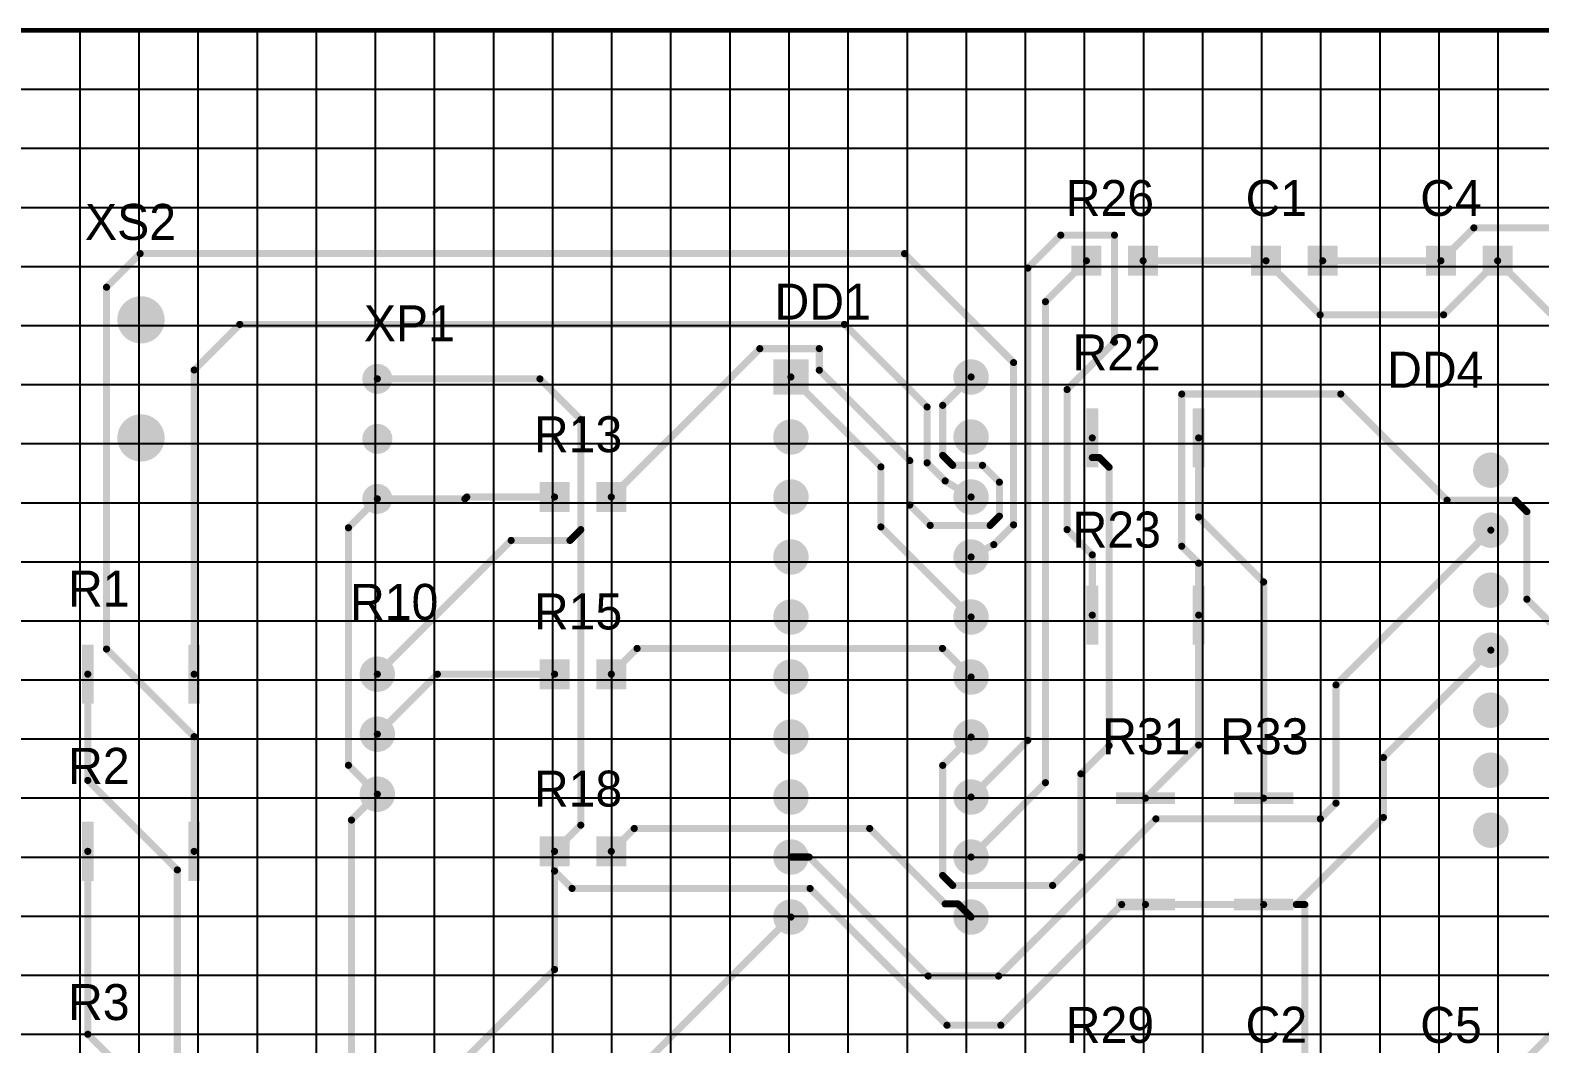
# Model space of a CAD drawing. Header units: millimetres. Extents: x -576 to 507, y -350 to 602.
# Drawn here: x 156.6 to 220.5, y 297.5 to 340.4 of the extents above; entities that cross this region are included whole.
import ezdxf

# ---------------------------------------------------------------- set-up
doc = ezdxf.new("R2010")
doc.units = ezdxf.units.MM

msp = doc.modelspace()

# ---------------------------------------------------------------- linework, layer by layer
at = {"lineweight": 60}
msp.add_line((143.744, 340.419), (263.744, 340.419), dxfattribs=at)
for p, q in [((158.744, 220.419), (158.744, 340.419)), ((161.244, 220.419), (161.244, 340.419)), ((161.244, 220.419), (161.244, 340.419)), ((161.244, 220.419), (161.244, 340.419)), ((161.244, 220.419), (161.244, 340.419)), ((163.744, 220.419), (163.744, 340.419)), ((166.244, 220.419), (166.244, 340.419)), ((166.244, 220.419), (166.244, 340.419)), ((166.244, 220.419), (166.244, 340.419)), ((166.244, 220.419), (166.244, 340.419)), ((168.744, 220.419), (168.744, 340.419)), ((171.244, 220.419), (171.244, 340.419)), ((171.244, 220.419), (171.244, 340.419)), ((171.244, 220.419), (171.244, 340.419)), ((171.244, 220.419), (171.244, 340.419)), ((173.744, 220.419), (173.744, 340.419)), ((176.244, 220.419), (176.244, 340.419)), ((176.244, 220.419), (176.244, 340.419)), ((176.244, 220.419), (176.244, 340.419)), ((176.244, 220.419), (176.244, 340.419)), ((178.744, 220.419), (178.744, 340.419)), ((178.744, 220.419), (178.744, 340.419)), ((181.244, 220.419), (181.244, 340.419)), ((181.244, 220.419), (181.244, 340.419)), ((181.244, 220.419), (181.244, 340.419)), ((181.244, 220.419), (181.244, 340.419)), ((181.244, 220.419), (181.244, 340.419)), ((181.244, 220.419), (181.244, 340.419)), ((181.244, 220.419), (181.244, 340.419)), ((181.244, 220.419), (181.244, 340.419)), ((183.744, 220.419), (183.744, 340.419)), ((186.244, 220.419), (186.244, 340.419)), ((186.244, 220.419), (186.244, 340.419)), ((186.244, 220.419), (186.244, 340.419)), ((186.244, 220.419), (186.244, 340.419)), ((188.744, 220.419), (188.744, 340.419)), ((191.244, 220.419), (191.244, 340.419)), ((191.244, 220.419), (191.244, 340.419)), ((191.244, 220.419), (191.244, 340.419)), ((191.244, 220.419), (191.244, 340.419)), ((193.744, 220.419), (193.744, 340.419)), ((196.244, 220.419), (196.244, 340.419)), ((196.244, 220.419), (196.244, 340.419)), ((196.244, 220.419), (196.244, 340.419)), ((196.244, 220.419), (196.244, 340.419)), ((198.744, 220.419), (198.744, 340.419)), ((201.244, 220.419), (201.244, 340.419)), ((201.244, 220.419), (201.244, 340.419)), ((201.244, 220.419), (201.244, 340.419)), ((201.244, 220.419), (201.244, 340.419)), ((203.744, 220.419), (203.744, 340.419)), ((203.744, 220.419), (203.744, 340.419)), ((206.244, 220.419), (206.244, 340.419)), ((206.244, 220.419), (206.244, 340.419)), ((206.244, 220.419), (206.244, 340.419)), ((206.244, 220.419), (206.244, 340.419)), ((206.244, 220.419), (206.244, 340.419)), ((206.244, 220.419), (206.244, 340.419)), ((206.244, 220.419), (206.244, 340.419)), ((206.244, 220.419), (206.244, 340.419)), ((208.744, 220.419), (208.744, 340.419)), ((211.244, 220.419), (211.244, 340.419)), ((211.244, 220.419), (211.244, 340.419)), ((211.244, 220.419), (211.244, 340.419)), ((211.244, 220.419), (211.244, 340.419)), ((213.744, 220.419), (213.744, 340.419)), ((216.244, 220.419), (216.244, 340.419)), ((216.244, 220.419), (216.244, 340.419)), ((216.244, 220.419), (216.244, 340.419)), ((216.244, 220.419), (216.244, 340.419)), ((218.744, 220.419), (218.744, 340.419)), ((143.744, 337.919), (263.744, 337.919)), ((143.744, 335.419), (263.744, 335.419)), ((148.744, 335.419), (263.744, 335.419)), ((143.744, 332.919), (263.744, 332.919)), ((143.744, 330.419), (263.744, 330.419)), ((143.744, 327.919), (263.744, 327.919)), ((143.744, 325.419), (263.744, 325.419)), ((143.744, 322.919), (263.744, 322.919)), ((143.744, 320.419), (263.744, 320.419)), ((148.744, 320.419), (263.744, 320.419)), ((143.744, 317.919), (263.744, 317.919)), ((143.744, 315.419), (263.744, 315.419)), ((143.744, 312.919), (263.744, 312.919)), ((143.744, 310.419), (263.744, 310.419)), ((143.744, 307.919), (263.744, 307.919)), ((143.744, 305.419), (263.744, 305.419)), ((148.744, 305.419), (263.744, 305.419)), ((143.744, 302.919), (263.744, 302.919)), ((143.744, 300.419), (263.744, 300.419)), ((143.744, 297.919), (263.744, 297.919))]:
    msp.add_line(p, q)
at = {"const_width": 0.3}
for points in [[(216.319, 330.659), (217.714, 332.054)], [(217.714, 332.054), (231.857, 332.054)], [(198.839, 330.349), (200.234, 331.744)], [(200.234, 331.744), (202.507, 331.744)], [(202.507, 327.215), (202.507, 331.744)], [(159.861, 329.539), (161.283, 330.962)], [(161.283, 330.962), (193.626, 330.962)], [(193.626, 330.962), (198.239, 326.349)], [(198.839, 310.359), (198.839, 330.349)], [(199.586, 328.926), (201.319, 330.659)], [(203.719, 330.659), (208.919, 330.659)], [(208.919, 330.659), (211.208, 328.371)], [(211.319, 330.659), (216.319, 330.659)], [(216.431, 328.371), (218.719, 330.659)], [(218.719, 330.659), (220.973, 328.406)], [(159.861, 314.223), (159.861, 329.539)], [(199.586, 308.566), (199.586, 328.926)], [(211.208, 328.371), (216.431, 328.371)], [(163.569, 326.035), (165.499, 327.965)], [(165.499, 327.965), (191.082, 327.965)], [(191.082, 327.965), (194.578, 324.47)], [(181.219, 320.659), (187.499, 326.939)], [(187.499, 326.939), (190.019, 326.939)], [(190.019, 326.025), (190.019, 326.939)], [(200.501, 325.209), (202.507, 327.215)], [(198.239, 319.48), (198.239, 326.349)], [(163.569, 313.159), (163.569, 326.035)], [(171.319, 325.659), (178.199, 325.659)], [(178.199, 325.659), (179.927, 323.932)], [(188.819, 325.739), (192.627, 321.932)], [(190.019, 326.025), (193.846, 322.199)], [(195.239, 324.539), (196.439, 325.739)], [(200.501, 319.278), (200.501, 325.209)], [(205.352, 325.018), (212.083, 325.018)], [(205.352, 318.573), (205.352, 325.018)], [(212.083, 325.018), (216.579, 320.522)], [(194.578, 322.104), (194.578, 324.47)], [(195.239, 322.422), (195.239, 324.539)], [(179.927, 319.278), (179.927, 323.932)], [(201.569, 322.326), (201.569, 323.159)], [(206.069, 319.811), (206.069, 323.159)], [(195.239, 322.422), (195.662, 321.999)], [(192.627, 319.392), (192.627, 321.932)], [(193.846, 320.319), (193.846, 322.199)], [(194.578, 322.104), (195.344, 321.338)], [(195.662, 321.999), (196.924, 321.999)], [(196.924, 321.999), (197.639, 321.284)], [(201.569, 322.326), (201.872, 322.326)], [(201.872, 322.326), (202.279, 321.919)], [(202.279, 310.134), (202.279, 321.919)], [(195.344, 321.338), (196.439, 320.659)], [(197.639, 319.846), (197.639, 321.284)], [(170.097, 319.357), (171.319, 320.579)], [(171.319, 320.579), (175.024, 320.579)], [(175.024, 320.579), (175.104, 320.659)], [(175.104, 320.659), (178.819, 320.659)], [(216.579, 320.522), (219.474, 320.522)], [(219.474, 320.522), (219.957, 320.04)], [(193.846, 320.319), (194.709, 319.456)], [(197.249, 319.456), (197.639, 319.846)], [(219.957, 316.331), (219.957, 320.04)], [(170.097, 309.302), (170.097, 319.357)], [(179.469, 318.821), (179.927, 319.278)], [(179.927, 306.767), (179.927, 319.278)], [(192.627, 319.392), (196.439, 315.579)], [(194.709, 319.456), (197.249, 319.456)], [(197.402, 318.643), (198.239, 319.48)], [(200.501, 319.278), (201.569, 318.209)], [(206.069, 319.811), (208.819, 317.061)], [(211.88, 312.704), (218.431, 319.255)], [(171.319, 313.159), (176.981, 318.821)], [(176.981, 318.821), (179.469, 318.821)], [(196.439, 318.119), (197.402, 318.643)], [(205.352, 318.573), (206.069, 317.855)], [(201.569, 315.659), (201.569, 318.209)], [(206.069, 315.659), (206.069, 317.855)], [(208.819, 307.909), (208.819, 317.061)], [(219.957, 316.331), (220.973, 315.315)], [(206.069, 310.159), (206.069, 315.659)], [(159.861, 314.223), (163.569, 310.514)], [(181.219, 313.159), (182.309, 314.249)], [(182.309, 314.249), (195.23, 314.249)], [(195.23, 314.249), (196.439, 313.039)], [(213.886, 309.63), (218.431, 314.175)], [(159.069, 308.661), (159.069, 313.159)], [(171.319, 310.619), (173.859, 313.159)], [(173.859, 313.159), (178.819, 313.159)], [(211.88, 307.695), (211.88, 312.704)], [(163.569, 305.659), (163.569, 310.514)], [(195.239, 309.299), (196.439, 310.499)], [(196.439, 307.959), (198.839, 310.359)], [(201.085, 308.94), (202.279, 310.134)], [(203.819, 307.909), (206.069, 310.159)], [(213.886, 307.092), (213.886, 309.63)], [(170.097, 309.302), (171.319, 308.079)], [(195.239, 304.638), (195.239, 309.299)], [(159.069, 308.661), (162.858, 304.872)], [(196.439, 305.419), (199.586, 308.566)], [(201.085, 305.409), (201.085, 308.94)], [(170.224, 306.984), (171.319, 308.079)], [(210.203, 303.409), (213.886, 307.092)], [(211.219, 307.035), (211.88, 307.695)], [(170.224, 289.175), (170.224, 306.984)], [(178.819, 305.659), (179.927, 306.767)], [(181.219, 305.659), (182.189, 306.629)], [(182.189, 306.629), (192.15, 306.629)], [(192.15, 306.629), (195.344, 303.434)], [(197.606, 300.382), (204.26, 307.035)], [(204.26, 307.035), (211.219, 307.035)], [(159.069, 297.916), (159.069, 305.659)], [(178.819, 304.827), (178.819, 305.659)], [(188.819, 305.419), (189.586, 305.419)], [(189.586, 305.419), (194.624, 300.382)], [(199.891, 304.216), (201.085, 305.409)], [(162.858, 254.698), (162.858, 304.872)], [(178.819, 300.659), (178.819, 304.827)], [(178.819, 304.827), (179.558, 304.089)], [(195.239, 304.638), (195.662, 304.216)], [(179.558, 304.089), (189.629, 304.089)], [(189.629, 304.089), (195.421, 298.297)], [(195.662, 304.216), (199.891, 304.216)], [(195.344, 303.434), (195.885, 303.434)], [(195.885, 303.434), (196.439, 302.879)], [(197.7, 298.297), (202.812, 303.409)], [(202.812, 303.409), (203.819, 303.409)], [(203.819, 303.409), (208.819, 303.409)], [(208.819, 303.409), (210.203, 303.409)], [(210.203, 303.409), (210.559, 303.409)], [(210.559, 296.42), (210.559, 303.409)], [(181.384, 295.444), (188.819, 302.879)], [(218.719, 295.659), (224.732, 301.672)], [(171.319, 293.159), (178.819, 300.659)], [(194.624, 300.382), (197.606, 300.382)], [(195.421, 298.297), (197.7, 298.297)], [(159.069, 297.916), (160.969, 296.016)]]:
    msp.add_lwpolyline(points, dxfattribs=at)
for points, const_width in [([(217.639, 332.054, 1), (217.789, 332.054, 1)], 0.15), ([(217.639, 332.054, 1), (217.789, 332.054, 1)], 0.15), ([(200.159, 331.744, 1), (200.309, 331.744, 1)], 0.15), ([(200.159, 331.744, 1), (200.309, 331.744, 1)], 0.15), ([(202.432, 331.744, 1), (202.582, 331.744, 1)], 0.15), ([(202.432, 331.744, 1), (202.582, 331.744, 1)], 0.15), ([(161.208, 330.962, 1), (161.358, 330.962, 1)], 0.15), ([(161.208, 330.962, 1), (161.358, 330.962, 1)], 0.15), ([(193.551, 330.962, 1), (193.701, 330.962, 1)], 0.15), ([(193.551, 330.962, 1), (193.701, 330.962, 1)], 0.15), ([(198.764, 330.349, 1), (198.914, 330.349, 1)], 0.15), ([(198.764, 330.349, 1), (198.914, 330.349, 1)], 0.15), ([(201.244, 330.659, 1), (201.394, 330.659, 1)], 0.15), ([(203.644, 330.659, 1), (203.794, 330.659, 1)], 0.15), ([(208.844, 330.659, 1), (208.994, 330.659, 1)], 0.15), ([(208.844, 330.659, 1), (208.994, 330.659, 1)], 0.15), ([(211.244, 330.659, 1), (211.394, 330.659, 1)], 0.15), ([(216.244, 330.659, 1), (216.394, 330.659, 1)], 0.15), ([(216.244, 330.659, 1), (216.394, 330.659, 1)], 0.15), ([(218.644, 330.659, 1), (218.794, 330.659, 1)], 0.15), ([(218.644, 330.659, 1), (218.794, 330.659, 1)], 0.15), ([(159.786, 329.539, 1), (159.936, 329.539, 1)], 0.15), ([(159.786, 329.539, 1), (159.936, 329.539, 1)], 0.15), ([(160.819, 328.159, 1), (161.819, 328.159, 1)], 1), ([(199.511, 328.926, 1), (199.661, 328.926, 1)], 0.15), ([(199.511, 328.926, 1), (199.661, 328.926, 1)], 0.15), ([(211.133, 328.371, 1), (211.283, 328.371, 1)], 0.15), ([(211.133, 328.371, 1), (211.283, 328.371, 1)], 0.15), ([(216.356, 328.371, 1), (216.506, 328.371, 1)], 0.15), ([(216.356, 328.371, 1), (216.506, 328.371, 1)], 0.15), ([(165.424, 327.965, 1), (165.574, 327.965, 1)], 0.15), ([(165.424, 327.965, 1), (165.574, 327.965, 1)], 0.15), ([(191.007, 327.965, 1), (191.157, 327.965, 1)], 0.15), ([(191.007, 327.965, 1), (191.157, 327.965, 1)], 0.15), ([(187.424, 326.939, 1), (187.574, 326.939, 1)], 0.15), ([(187.424, 326.939, 1), (187.574, 326.939, 1)], 0.15), ([(189.944, 326.939, 1), (190.094, 326.939, 1)], 0.15), ([(189.944, 326.939, 1), (190.094, 326.939, 1)], 0.15), ([(202.432, 327.215, 1), (202.582, 327.215, 1)], 0.15), ([(202.432, 327.215, 1), (202.582, 327.215, 1)], 0.15), ([(196.064, 325.739, 1), (196.814, 325.739, 1)], 0.75), ([(198.164, 326.349, 1), (198.314, 326.349, 1)], 0.15), ([(198.164, 326.349, 1), (198.314, 326.349, 1)], 0.15), ([(163.494, 326.035, 1), (163.644, 326.035, 1)], 0.15), ([(163.494, 326.035, 1), (163.644, 326.035, 1)], 0.15), ([(171.002, 325.659, 1), (171.637, 325.659, 1)], 0.635), ([(171.244, 325.659, 1), (171.394, 325.659, 1)], 0.15), ([(178.124, 325.659, 1), (178.274, 325.659, 1)], 0.15), ([(178.124, 325.659, 1), (178.274, 325.659, 1)], 0.15), ([(188.744, 325.739, 1), (188.894, 325.739, 1)], 0.15), ([(189.944, 326.025, 1), (190.094, 326.025, 1)], 0.15), ([(189.944, 326.025, 1), (190.094, 326.025, 1)], 0.15), ([(196.364, 325.739, 1), (196.514, 325.739, 1)], 0.15), ([(200.426, 325.209, 1), (200.576, 325.209, 1)], 0.15), ([(200.426, 325.209, 1), (200.576, 325.209, 1)], 0.15), ([(205.277, 325.018, 1), (205.427, 325.018, 1)], 0.15), ([(205.277, 325.018, 1), (205.427, 325.018, 1)], 0.15), ([(212.008, 325.018, 1), (212.158, 325.018, 1)], 0.15), ([(212.008, 325.018, 1), (212.158, 325.018, 1)], 0.15), ([(194.503, 324.47, 1), (194.653, 324.47, 1)], 0.15), ([(194.503, 324.47, 1), (194.653, 324.47, 1)], 0.15), ([(195.164, 324.539, 1), (195.314, 324.539, 1)], 0.15), ([(195.164, 324.539, 1), (195.314, 324.539, 1)], 0.15), ([(160.819, 323.159, 1), (161.819, 323.159, 1)], 1), ([(179.852, 323.932, 1), (180.002, 323.932, 1)], 0.15), ([(179.852, 323.932, 1), (180.002, 323.932, 1)], 0.15), ([(188.444, 323.199, 1), (189.194, 323.199, 1)], 0.75), ([(196.064, 323.199, 1), (196.814, 323.199, 1)], 0.75), ([(171.002, 323.119, 1), (171.637, 323.119, 1)], 0.635), ([(201.494, 323.159, 1), (201.644, 323.159, 1)], 0.15), ([(205.994, 323.159, 1), (206.144, 323.159, 1)], 0.15), ([(195.164, 322.422, 1), (195.314, 322.422, 1)], 0.15), ([(195.164, 322.422, 1), (195.314, 322.422, 1)], 0.15), ([(192.552, 321.932, 1), (192.702, 321.932, 1)], 0.15), ([(192.552, 321.932, 1), (192.702, 321.932, 1)], 0.15), ([(193.771, 322.199, 1), (193.921, 322.199, 1)], 0.15), ([(193.771, 322.199, 1), (193.921, 322.199, 1)], 0.15), ([(194.503, 322.104, 1), (194.653, 322.104, 1)], 0.15), ([(194.503, 322.104, 1), (194.653, 322.104, 1)], 0.15), ([(195.587, 321.999, 1), (195.737, 321.999, 1)], 0.15), ([(195.587, 321.999, 1), (195.737, 321.999, 1)], 0.15), ([(196.849, 321.999, 1), (196.999, 321.999, 1)], 0.15), ([(196.849, 321.999, 1), (196.999, 321.999, 1)], 0.15), ([(201.494, 322.326, 1), (201.644, 322.326, 1)], 0.15), ([(201.494, 322.326, 1), (201.644, 322.326, 1)], 0.15), ([(201.797, 322.326, 1), (201.947, 322.326, 1)], 0.15), ([(201.797, 322.326, 1), (201.947, 322.326, 1)], 0.15), ([(202.204, 321.919, 1), (202.354, 321.919, 1)], 0.15), ([(202.204, 321.919, 1), (202.354, 321.919, 1)], 0.15), ([(218.056, 321.795, 1), (218.806, 321.795, 1)], 0.75), ([(188.444, 320.659, 1), (189.194, 320.659, 1)], 0.75), ([(195.269, 321.338, 1), (195.419, 321.338, 1)], 0.15), ([(195.269, 321.338, 1), (195.419, 321.338, 1)], 0.15), ([(196.064, 320.659, 1), (196.814, 320.659, 1)], 0.75), ([(197.564, 321.284, 1), (197.714, 321.284, 1)], 0.15), ([(197.564, 321.284, 1), (197.714, 321.284, 1)], 0.15), ([(171.002, 320.579, 1), (171.637, 320.579, 1)], 0.635), ([(171.244, 320.579, 1), (171.394, 320.579, 1)], 0.15), ([(171.244, 320.579, 1), (171.394, 320.579, 1)], 0.15), ([(174.949, 320.579, 1), (175.099, 320.579, 1)], 0.15), ([(174.949, 320.579, 1), (175.099, 320.579, 1)], 0.15), ([(175.029, 320.659, 1), (175.179, 320.659, 1)], 0.15), ([(175.029, 320.659, 1), (175.179, 320.659, 1)], 0.15), ([(178.744, 320.659, 1), (178.894, 320.659, 1)], 0.15), ([(181.144, 320.659, 1), (181.294, 320.659, 1)], 0.15), ([(196.364, 320.659, 1), (196.514, 320.659, 1)], 0.15), ([(216.504, 320.522, 1), (216.654, 320.522, 1)], 0.15), ([(216.504, 320.522, 1), (216.654, 320.522, 1)], 0.15), ([(219.399, 320.522, 1), (219.549, 320.522, 1)], 0.15), ([(219.399, 320.522, 1), (219.549, 320.522, 1)], 0.15), ([(193.771, 320.319, 1), (193.921, 320.319, 1)], 0.15), ([(193.771, 320.319, 1), (193.921, 320.319, 1)], 0.15), ([(197.564, 319.846, 1), (197.714, 319.846, 1)], 0.15), ([(197.564, 319.846, 1), (197.714, 319.846, 1)], 0.15), ([(218.056, 319.255, 1), (218.806, 319.255, 1)], 0.75), ([(219.882, 320.04, 1), (220.032, 320.04, 1)], 0.15), ([(219.882, 320.04, 1), (220.032, 320.04, 1)], 0.15), ([(170.022, 319.357, 1), (170.172, 319.357, 1)], 0.15), ([(170.022, 319.357, 1), (170.172, 319.357, 1)], 0.15), ([(179.852, 319.278, 1), (180.002, 319.278, 1)], 0.15), ([(179.852, 319.278, 1), (180.002, 319.278, 1)], 0.15), ([(179.852, 319.278, 1), (180.002, 319.278, 1)], 0.15), ([(192.552, 319.392, 1), (192.702, 319.392, 1)], 0.15), ([(192.552, 319.392, 1), (192.702, 319.392, 1)], 0.15), ([(194.634, 319.456, 1), (194.784, 319.456, 1)], 0.15), ([(194.634, 319.456, 1), (194.784, 319.456, 1)], 0.15), ([(197.174, 319.456, 1), (197.324, 319.456, 1)], 0.15), ([(197.174, 319.456, 1), (197.324, 319.456, 1)], 0.15), ([(198.164, 319.48, 1), (198.314, 319.48, 1)], 0.15), ([(198.164, 319.48, 1), (198.314, 319.48, 1)], 0.15), ([(200.426, 319.278, 1), (200.576, 319.278, 1)], 0.15), ([(200.426, 319.278, 1), (200.576, 319.278, 1)], 0.15), ([(205.994, 319.811, 1), (206.144, 319.811, 1)], 0.15), ([(205.994, 319.811, 1), (206.144, 319.811, 1)], 0.15), ([(218.356, 319.255, 1), (218.506, 319.255, 1)], 0.15), ([(176.906, 318.821, 1), (177.056, 318.821, 1)], 0.15), ([(176.906, 318.821, 1), (177.056, 318.821, 1)], 0.15), ([(179.394, 318.821, 1), (179.544, 318.821, 1)], 0.15), ([(179.394, 318.821, 1), (179.544, 318.821, 1)], 0.15), ([(188.444, 318.119, 1), (189.194, 318.119, 1)], 0.75), ([(196.064, 318.119, 1), (196.814, 318.119, 1)], 0.75), ([(197.327, 318.643, 1), (197.477, 318.643, 1)], 0.15), ([(197.327, 318.643, 1), (197.477, 318.643, 1)], 0.15), ([(205.277, 318.573, 1), (205.427, 318.573, 1)], 0.15), ([(205.277, 318.573, 1), (205.427, 318.573, 1)], 0.15), ([(196.364, 318.119, 1), (196.514, 318.119, 1)], 0.15), ([(201.494, 318.209, 1), (201.644, 318.209, 1)], 0.15), ([(201.494, 318.209, 1), (201.644, 318.209, 1)], 0.15), ([(205.994, 317.855, 1), (206.144, 317.855, 1)], 0.15), ([(205.994, 317.855, 1), (206.144, 317.855, 1)], 0.15), ([(218.056, 316.715, 1), (218.806, 316.715, 1)], 0.75), ([(208.744, 317.061, 1), (208.894, 317.061, 1)], 0.15), ([(208.744, 317.061, 1), (208.894, 317.061, 1)], 0.15), ([(188.444, 315.579, 1), (189.194, 315.579, 1)], 0.75), ([(196.064, 315.579, 1), (196.814, 315.579, 1)], 0.75), ([(219.882, 316.331, 1), (220.032, 316.331, 1)], 0.15), ([(219.882, 316.331, 1), (220.032, 316.331, 1)], 0.15), ([(196.364, 315.579, 1), (196.514, 315.579, 1)], 0.15), ([(201.494, 315.659, 1), (201.644, 315.659, 1)], 0.15), ([(205.994, 315.659, 1), (206.144, 315.659, 1)], 0.15), ([(205.994, 315.659, 1), (206.144, 315.659, 1)], 0.15), ([(218.056, 314.175, 1), (218.806, 314.175, 1)], 0.75), ([(159.786, 314.223, 1), (159.936, 314.223, 1)], 0.15), ([(159.786, 314.223, 1), (159.936, 314.223, 1)], 0.15), ([(182.234, 314.249, 1), (182.384, 314.249, 1)], 0.15), ([(182.234, 314.249, 1), (182.384, 314.249, 1)], 0.15), ([(195.155, 314.249, 1), (195.305, 314.249, 1)], 0.15), ([(195.155, 314.249, 1), (195.305, 314.249, 1)], 0.15), ([(218.356, 314.175, 1), (218.506, 314.175, 1)], 0.15), ([(170.944, 313.159, 1), (171.694, 313.159, 1)], 0.75), ([(188.444, 313.039, 1), (189.194, 313.039, 1)], 0.75), ([(196.064, 313.039, 1), (196.814, 313.039, 1)], 0.75), ([(158.994, 313.159, 1), (159.144, 313.159, 1)], 0.15), ([(163.494, 313.159, 1), (163.644, 313.159, 1)], 0.15), ([(171.244, 313.159, 1), (171.394, 313.159, 1)], 0.15), ([(173.784, 313.159, 1), (173.934, 313.159, 1)], 0.15), ([(173.784, 313.159, 1), (173.934, 313.159, 1)], 0.15), ([(178.744, 313.159, 1), (178.894, 313.159, 1)], 0.15), ([(181.144, 313.159, 1), (181.294, 313.159, 1)], 0.15), ([(196.364, 313.039, 1), (196.514, 313.039, 1)], 0.15), ([(211.805, 312.704, 1), (211.955, 312.704, 1)], 0.15), ([(211.805, 312.704, 1), (211.955, 312.704, 1)], 0.15), ([(218.056, 311.635, 1), (218.806, 311.635, 1)], 0.75), ([(170.944, 310.619, 1), (171.694, 310.619, 1)], 0.75), ([(188.444, 310.499, 1), (189.194, 310.499, 1)], 0.75), ([(196.064, 310.499, 1), (196.814, 310.499, 1)], 0.75), ([(163.494, 310.514, 1), (163.644, 310.514, 1)], 0.15), ([(163.494, 310.514, 1), (163.644, 310.514, 1)], 0.15), ([(171.244, 310.619, 1), (171.394, 310.619, 1)], 0.15), ([(196.364, 310.499, 1), (196.514, 310.499, 1)], 0.15), ([(198.764, 310.359, 1), (198.914, 310.359, 1)], 0.15), ([(198.764, 310.359, 1), (198.914, 310.359, 1)], 0.15), ([(202.204, 310.134, 1), (202.354, 310.134, 1)], 0.15), ([(202.204, 310.134, 1), (202.354, 310.134, 1)], 0.15), ([(205.994, 310.159, 1), (206.144, 310.159, 1)], 0.15), ([(205.994, 310.159, 1), (206.144, 310.159, 1)], 0.15), ([(213.811, 309.63, 1), (213.961, 309.63, 1)], 0.15), ([(213.811, 309.63, 1), (213.961, 309.63, 1)], 0.15), ([(218.056, 309.095, 1), (218.806, 309.095, 1)], 0.75), ([(170.022, 309.302, 1), (170.172, 309.302, 1)], 0.15), ([(170.022, 309.302, 1), (170.172, 309.302, 1)], 0.15), ([(195.164, 309.299, 1), (195.314, 309.299, 1)], 0.15), ([(195.164, 309.299, 1), (195.314, 309.299, 1)], 0.15), ([(158.994, 308.661, 1), (159.144, 308.661, 1)], 0.15), ([(158.994, 308.661, 1), (159.144, 308.661, 1)], 0.15), ([(170.944, 308.079, 1), (171.694, 308.079, 1)], 0.75), ([(188.444, 307.959, 1), (189.194, 307.959, 1)], 0.75), ([(196.064, 307.959, 1), (196.814, 307.959, 1)], 0.75), ([(199.511, 308.566, 1), (199.661, 308.566, 1)], 0.15), ([(199.511, 308.566, 1), (199.661, 308.566, 1)], 0.15), ([(201.01, 308.94, 1), (201.16, 308.94, 1)], 0.15), ([(201.01, 308.94, 1), (201.16, 308.94, 1)], 0.15), ([(171.244, 308.079, 1), (171.394, 308.079, 1)], 0.15), ([(171.244, 308.079, 1), (171.394, 308.079, 1)], 0.15), ([(196.364, 307.959, 1), (196.514, 307.959, 1)], 0.15), ([(203.744, 307.909, 1), (203.894, 307.909, 1)], 0.15), ([(208.744, 307.909, 1), (208.894, 307.909, 1)], 0.15), ([(211.805, 307.695, 1), (211.955, 307.695, 1)], 0.15), ([(211.805, 307.695, 1), (211.955, 307.695, 1)], 0.15), ([(213.811, 307.092, 1), (213.961, 307.092, 1)], 0.15), ([(213.811, 307.092, 1), (213.961, 307.092, 1)], 0.15), ([(218.056, 306.555, 1), (218.806, 306.555, 1)], 0.75), ([(170.149, 306.984, 1), (170.299, 306.984, 1)], 0.15), ([(170.149, 306.984, 1), (170.299, 306.984, 1)], 0.15), ([(179.852, 306.767, 1), (180.002, 306.767, 1)], 0.15), ([(179.852, 306.767, 1), (180.002, 306.767, 1)], 0.15), ([(182.114, 306.629, 1), (182.264, 306.629, 1)], 0.15), ([(182.114, 306.629, 1), (182.264, 306.629, 1)], 0.15), ([(192.075, 306.629, 1), (192.225, 306.629, 1)], 0.15), ([(192.075, 306.629, 1), (192.225, 306.629, 1)], 0.15), ([(204.185, 307.035, 1), (204.335, 307.035, 1)], 0.15), ([(204.185, 307.035, 1), (204.335, 307.035, 1)], 0.15), ([(211.144, 307.035, 1), (211.294, 307.035, 1)], 0.15), ([(211.144, 307.035, 1), (211.294, 307.035, 1)], 0.15), ([(188.444, 305.419, 1), (189.194, 305.419, 1)], 0.75), ([(196.064, 305.419, 1), (196.814, 305.419, 1)], 0.75), ([(158.994, 305.659, 1), (159.144, 305.659, 1)], 0.15), ([(163.494, 305.659, 1), (163.644, 305.659, 1)], 0.15), ([(178.744, 305.659, 1), (178.894, 305.659, 1)], 0.15), ([(178.744, 305.659, 1), (178.894, 305.659, 1)], 0.15), ([(181.144, 305.659, 1), (181.294, 305.659, 1)], 0.15), ([(188.744, 305.419, 1), (188.894, 305.419, 1)], 0.15), ([(189.511, 305.419, 1), (189.661, 305.419, 1)], 0.15), ([(189.511, 305.419, 1), (189.661, 305.419, 1)], 0.15), ([(196.364, 305.419, 1), (196.514, 305.419, 1)], 0.15), ([(201.01, 305.409, 1), (201.16, 305.409, 1)], 0.15), ([(201.01, 305.409, 1), (201.16, 305.409, 1)], 0.15), ([(162.783, 304.872, 1), (162.933, 304.872, 1)], 0.15), ([(162.783, 304.872, 1), (162.933, 304.872, 1)], 0.15), ([(178.744, 304.827, 1), (178.894, 304.827, 1)], 0.15), ([(178.744, 304.827, 1), (178.894, 304.827, 1)], 0.15), ([(178.744, 304.827, 1), (178.894, 304.827, 1)], 0.15), ([(195.164, 304.638, 1), (195.314, 304.638, 1)], 0.15), ([(195.164, 304.638, 1), (195.314, 304.638, 1)], 0.15), ([(179.483, 304.089, 1), (179.633, 304.089, 1)], 0.15), ([(179.483, 304.089, 1), (179.633, 304.089, 1)], 0.15), ([(189.554, 304.089, 1), (189.704, 304.089, 1)], 0.15), ([(189.554, 304.089, 1), (189.704, 304.089, 1)], 0.15), ([(195.587, 304.216, 1), (195.737, 304.216, 1)], 0.15), ([(195.587, 304.216, 1), (195.737, 304.216, 1)], 0.15), ([(199.816, 304.216, 1), (199.966, 304.216, 1)], 0.15), ([(199.816, 304.216, 1), (199.966, 304.216, 1)], 0.15), ([(188.444, 302.879, 1), (189.194, 302.879, 1)], 0.75), ([(195.269, 303.434, 1), (195.419, 303.434, 1)], 0.15), ([(195.269, 303.434, 1), (195.419, 303.434, 1)], 0.15), ([(196.064, 302.879, 1), (196.814, 302.879, 1)], 0.75), ([(195.81, 303.434, 1), (195.96, 303.434, 1)], 0.15), ([(195.81, 303.434, 1), (195.96, 303.434, 1)], 0.15), ([(202.737, 303.409, 1), (202.887, 303.409, 1)], 0.15), ([(202.737, 303.409, 1), (202.887, 303.409, 1)], 0.15), ([(203.744, 303.409, 1), (203.894, 303.409, 1)], 0.15), ([(203.744, 303.409, 1), (203.894, 303.409, 1)], 0.15), ([(208.744, 303.409, 1), (208.894, 303.409, 1)], 0.15), ([(208.744, 303.409, 1), (208.894, 303.409, 1)], 0.15), ([(210.128, 303.409, 1), (210.278, 303.409, 1)], 0.15), ([(210.128, 303.409, 1), (210.278, 303.409, 1)], 0.15), ([(210.128, 303.409, 1), (210.278, 303.409, 1)], 0.15), ([(210.484, 303.409, 1), (210.634, 303.409, 1)], 0.15), ([(210.484, 303.409, 1), (210.634, 303.409, 1)], 0.15), ([(188.744, 302.879, 1), (188.894, 302.879, 1)], 0.15), ([(196.364, 302.879, 1), (196.514, 302.879, 1)], 0.15), ([(178.744, 300.659, 1), (178.894, 300.659, 1)], 0.15), ([(178.744, 300.659, 1), (178.894, 300.659, 1)], 0.15), ([(194.549, 300.382, 1), (194.699, 300.382, 1)], 0.15), ([(194.549, 300.382, 1), (194.699, 300.382, 1)], 0.15), ([(197.531, 300.382, 1), (197.681, 300.382, 1)], 0.15), ([(197.531, 300.382, 1), (197.681, 300.382, 1)], 0.15), ([(195.346, 298.297, 1), (195.496, 298.297, 1)], 0.15), ([(195.346, 298.297, 1), (195.496, 298.297, 1)], 0.15), ([(197.625, 298.297, 1), (197.775, 298.297, 1)], 0.15), ([(197.625, 298.297, 1), (197.775, 298.297, 1)], 0.15), ([(158.994, 297.916, 1), (159.144, 297.916, 1)], 0.15), ([(158.994, 297.916, 1), (159.144, 297.916, 1)], 0.15)]:
    msp.add_lwpolyline(points, format="xyb", close=True, dxfattribs=dict(const_width=const_width))
for points in [[(200.684, 330.024), (201.954, 330.024), (200.684, 331.294), (201.954, 331.294)], [(203.084, 330.024), (204.354, 330.024), (203.084, 331.294), (204.354, 331.294)], [(209.554, 331.294), (208.284, 331.294), (209.554, 330.024), (208.284, 330.024)], [(211.954, 331.294), (210.684, 331.294), (211.954, 330.024), (210.684, 330.024)], [(215.684, 330.024), (216.954, 330.024), (215.684, 331.294), (216.954, 331.294)], [(218.084, 330.024), (219.354, 330.024), (218.084, 331.294), (219.354, 331.294)], [(188.069, 324.989), (189.569, 324.989), (188.069, 326.489), (189.569, 326.489)], [(201.319, 321.909), (201.819, 321.909), (201.319, 324.409), (201.819, 324.409)], [(205.819, 321.909), (206.319, 321.909), (205.819, 324.409), (206.319, 324.409)], [(178.184, 320.024), (179.454, 320.024), (178.184, 321.294), (179.454, 321.294)], [(180.584, 320.024), (181.854, 320.024), (180.584, 321.294), (181.854, 321.294)], [(201.319, 314.409), (201.819, 314.409), (201.319, 316.909), (201.819, 316.909)], [(205.819, 314.409), (206.319, 314.409), (205.819, 316.909), (206.319, 316.909)], [(158.819, 311.909), (159.319, 311.909), (158.819, 314.409), (159.319, 314.409)], [(163.319, 311.909), (163.819, 311.909), (163.319, 314.409), (163.819, 314.409)], [(178.184, 312.524), (179.454, 312.524), (178.184, 313.794), (179.454, 313.794)], [(180.584, 312.524), (181.854, 312.524), (180.584, 313.794), (181.854, 313.794)], [(205.069, 307.659), (205.069, 308.159), (202.569, 307.659), (202.569, 308.159)], [(210.069, 307.659), (210.069, 308.159), (207.569, 307.659), (207.569, 308.159)], [(158.819, 304.409), (159.319, 304.409), (158.819, 306.909), (159.319, 306.909)], [(163.319, 304.409), (163.819, 304.409), (163.319, 306.909), (163.819, 306.909)], [(178.184, 305.024), (179.454, 305.024), (178.184, 306.294), (179.454, 306.294)], [(180.584, 305.024), (181.854, 305.024), (180.584, 306.294), (181.854, 306.294)], [(205.069, 303.159), (205.069, 303.659), (202.569, 303.159), (202.569, 303.659)], [(210.069, 303.159), (210.069, 303.659), (207.569, 303.159), (207.569, 303.659)]]:
    msp.add_solid(points)

# ---------------------------------------------------------------- texts
for s, p in [('R26', (200.443, 332.552)), ('C1', (208.055, 332.551)), ('C4', (215.443, 332.552)), ('XS2', (158.95, 331.542)), ('DD1', (188.123, 328.168)), ('XP1', (170.748, 327.247)), ('R22', (200.733, 326.017)), ('DD4', (214.042, 325.288)), ('R13', (177.943, 322.552)), ('R23', (200.733, 318.517)), ('R1', (158.233, 316.017)), ('R10', (170.164, 315.458)), ('R15', (177.943, 315.052)), ('R31', (201.985, 309.767)), ('R33', (206.978, 309.767)), ('R2', (158.233, 308.517)), ('R18', (177.943, 307.552)), ('R3', (158.233, 298.517)), ('R29', (200.443, 297.552)), ('C2', (208.055, 297.561)), ('C5', (215.443, 297.552))]:
    msp.add_text(s, height=1.524).set_placement(p)

doc.saveas('drawing.dxf')
